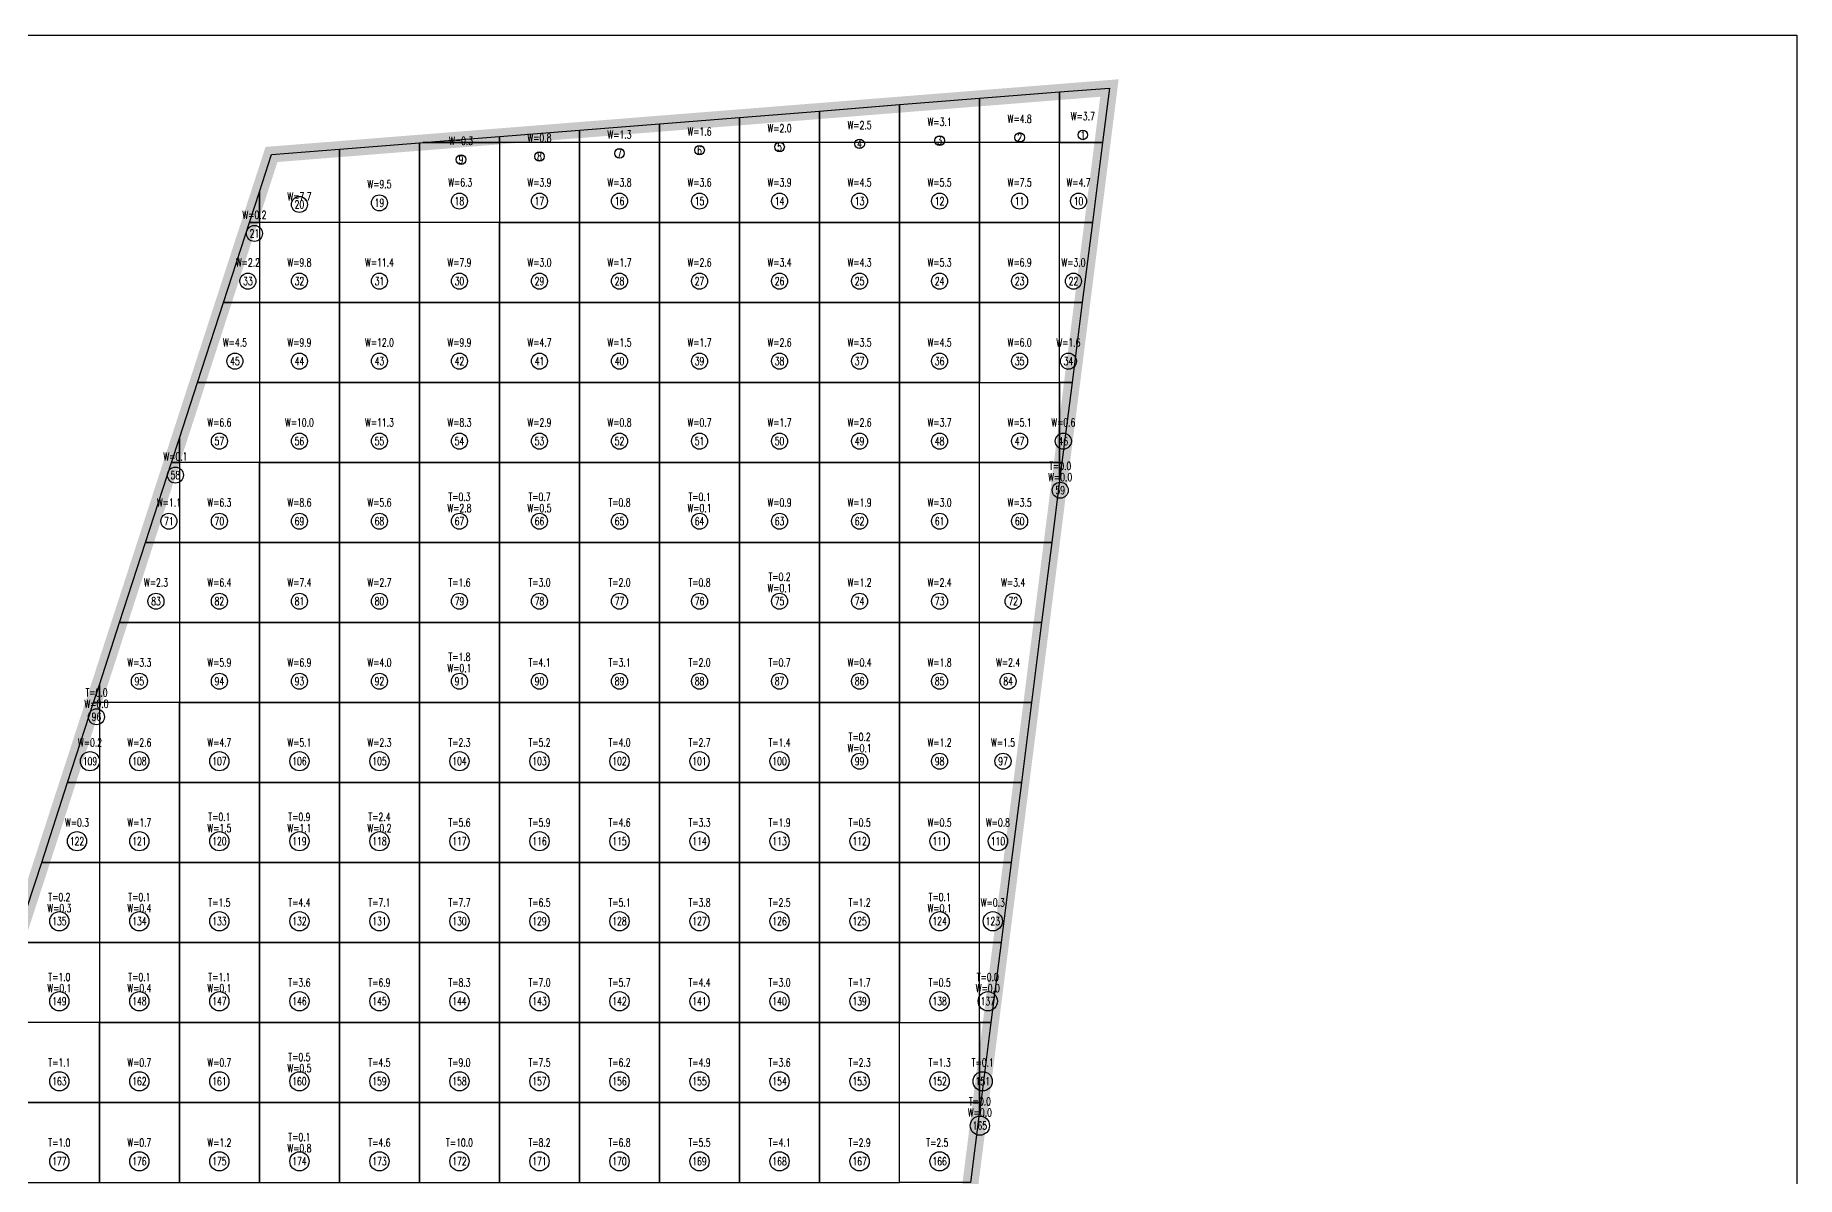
# Model space of a CAD drawing. Extents: x 4283 to 40403, y 1134 to 1764.
# Drawn here: x 17567.3 to 17652, y 1619.2 to 1674.1 of the extents above; entities that cross this region are included whole.
import ezdxf
from ezdxf.enums import TextEntityAlignment as Align

# ---------------------------------------------------------------- set-up
doc = ezdxf.new("R2010")
doc.units = 0
for name, color, linetype in [('tdz_20-2方格网', 2, 'Continuous'), ('tdz_20-2方格网计算', 7, 'Continuous'), ('tdz_土方计算图', 7, 'Continuous'), ('tdz_格田', 6, 'Continuous')]:
    doc.layers.add(name, color=color, linetype=linetype)
doc.styles.add('GLandNum', font='txt_____.ttf', dxfattribs={"width": 0.7, "height": 0.5})

msp = doc.modelspace()

# ---------------------------------------------------------------- linework, layer by layer
at = {"layer": 'tdz_20-2方格网', "linetype": 'Continuous'}
for points in [[(17616.562, 1671.365, 2609.629), (17616.562, 1668.938, 2609.637), (17612.716, 1668.938, 2609.637), (17612.716, 1671.06, 2609.632)], [(17618.625, 1668.938, 2609.608), (17616.562, 1668.938, 2609.637), (17616.562, 1671.365, 2609.629), (17618.957, 1671.555, 2609.628)], [(17605.024, 1670.45, 2609.89), (17605.024, 1668.938, 2609.824), (17601.177, 1668.938, 2609.935), (17601.177, 1670.145, 2610.018)], [(17608.87, 1670.755, 2609.762), (17608.87, 1668.938, 2609.728), (17605.024, 1668.938, 2609.824), (17605.024, 1670.45, 2609.89)], [(17612.716, 1671.06, 2609.632), (17612.716, 1668.938, 2609.637), (17608.87, 1668.938, 2609.728), (17608.87, 1670.755, 2609.762)], [(17597.331, 1669.84, 2610.147), (17597.331, 1668.938, 2610.086), (17593.485, 1668.938, 2610.237), (17593.485, 1669.535, 2610.275)], [(17601.177, 1670.145, 2610.018), (17601.177, 1668.938, 2609.935), (17597.331, 1668.938, 2610.086), (17597.331, 1669.84, 2610.147)], [(17585.793, 1668.925, 2610.532), (17585.793, 1665.091, 2610.573), (17581.947, 1665.091, 2610.769), (17581.947, 1668.62, 2610.66)], [(17585.949, 1668.938, 2610.527), (17589.639, 1668.938, 2610.388), (17589.639, 1665.091, 2610.198), (17585.793, 1665.091, 2610.573), (17585.793, 1668.925, 2610.532)], [(17589.639, 1669.23, 2610.404), (17589.639, 1668.938, 2610.388), (17585.949, 1668.938, 2610.527)], [(17593.485, 1669.535, 2610.275), (17593.485, 1668.938, 2610.237), (17589.639, 1668.938, 2610.388), (17589.639, 1669.23, 2610.404)], [(17589.639, 1668.938, 2610.388), (17589.639, 1665.091, 2610.198), (17593.485, 1665.091, 2610.106), (17593.485, 1668.938, 2610.237)], [(17593.485, 1668.938, 2610.237), (17593.485, 1665.091, 2610.106), (17597.331, 1665.091, 2610.012), (17597.331, 1668.938, 2610.086)], [(17597.331, 1668.938, 2610.086), (17597.331, 1665.091, 2610.012), (17601.177, 1665.091, 2609.918), (17601.177, 1668.938, 2609.935)], [(17601.177, 1668.938, 2609.935), (17601.177, 1665.091, 2609.918), (17605.024, 1665.091, 2609.825), (17605.024, 1668.938, 2609.824)], [(17605.024, 1668.938, 2609.824), (17605.024, 1665.091, 2609.825), (17608.87, 1665.091, 2609.731), (17608.87, 1668.938, 2609.728)], [(17608.87, 1668.938, 2609.728), (17608.87, 1665.091, 2609.731), (17612.716, 1665.091, 2609.649), (17612.716, 1668.938, 2609.637)], [(17612.716, 1668.938, 2609.637), (17612.716, 1665.091, 2609.649), (17616.562, 1665.091, 2609.601), (17616.562, 1668.938, 2609.637)], [(17616.562, 1668.938, 2609.637), (17618.625, 1668.938, 2609.608), (17618.137, 1665.091, 2609.578), (17616.562, 1665.091, 2609.601)], [(17581.947, 1668.62, 2610.66), (17581.947, 1665.091, 2610.769), (17578.1, 1665.091, 2610.769), (17578.1, 1666.569, 2610.769), (17578.682, 1668.361, 2610.769)], [(17578.1, 1666.569, 2610.769), (17578.1, 1665.091, 2610.769), (17577.621, 1665.091, 2610.769)], [(17577.621, 1665.091, 2610.769), (17578.1, 1665.091, 2610.769), (17578.1, 1661.245, 2610.769), (17576.373, 1661.245, 2610.769)], [(17578.1, 1665.091, 2610.769), (17578.1, 1661.245, 2610.769), (17581.947, 1661.245, 2610.769), (17581.947, 1665.091, 2610.769)], [(17581.947, 1665.091, 2610.769), (17581.947, 1661.245, 2610.769), (17585.793, 1661.245, 2610.689), (17585.793, 1665.091, 2610.573)], [(17585.793, 1665.091, 2610.573), (17585.793, 1661.245, 2610.689), (17589.639, 1661.245, 2610.428), (17589.639, 1665.091, 2610.198)], [(17589.639, 1665.091, 2610.198), (17589.639, 1661.245, 2610.428), (17593.485, 1661.245, 2610.075), (17593.485, 1665.091, 2610.106)], [(17593.485, 1665.091, 2610.106), (17593.485, 1661.245, 2610.075), (17597.331, 1661.245, 2609.983), (17597.331, 1665.091, 2610.012)], [(17597.331, 1665.091, 2610.012), (17597.331, 1661.245, 2609.983), (17601.177, 1661.245, 2609.89), (17601.177, 1665.091, 2609.918)], [(17601.177, 1665.091, 2609.918), (17601.177, 1661.245, 2609.89), (17605.024, 1661.245, 2609.798), (17605.024, 1665.091, 2609.825)], [(17605.024, 1665.091, 2609.825), (17605.024, 1661.245, 2609.798), (17608.87, 1661.245, 2609.708), (17608.87, 1665.091, 2609.731)], [(17608.87, 1665.091, 2609.731), (17608.87, 1661.245, 2609.708), (17612.716, 1661.245, 2609.622), (17612.716, 1665.091, 2609.649)], [(17612.716, 1665.091, 2609.649), (17612.716, 1661.245, 2609.622), (17616.562, 1661.245, 2609.563), (17616.562, 1665.091, 2609.601)], [(17616.562, 1665.091, 2609.601), (17618.137, 1665.091, 2609.578), (17617.649, 1661.245, 2609.549), (17616.562, 1661.245, 2609.563)], [(17576.373, 1661.245, 2610.769), (17578.1, 1661.245, 2610.769), (17578.1, 1657.399, 2610.769), (17575.125, 1657.399, 2610.769)], [(17578.1, 1661.245, 2610.769), (17578.1, 1657.399, 2610.769), (17581.947, 1657.399, 2610.769), (17581.947, 1661.245, 2610.769)], [(17581.947, 1661.245, 2610.769), (17581.947, 1657.399, 2610.769), (17585.793, 1657.399, 2610.626), (17585.793, 1661.245, 2610.689)], [(17585.793, 1661.245, 2610.689), (17585.793, 1657.399, 2610.626), (17589.639, 1657.399, 2610.375), (17589.639, 1661.245, 2610.428)], [(17589.639, 1661.245, 2610.428), (17589.639, 1657.399, 2610.375), (17593.485, 1657.399, 2610.123), (17593.485, 1661.245, 2610.075)], [(17593.485, 1661.245, 2610.075), (17593.485, 1657.399, 2610.123), (17597.331, 1657.399, 2609.952), (17597.331, 1661.245, 2609.983)], [(17597.331, 1661.245, 2609.983), (17597.331, 1657.399, 2609.952), (17601.177, 1657.399, 2609.859), (17601.177, 1661.245, 2609.89)], [(17601.177, 1661.245, 2609.89), (17601.177, 1657.399, 2609.859), (17605.024, 1657.399, 2609.766), (17605.024, 1661.245, 2609.798)], [(17605.024, 1661.245, 2609.798), (17605.024, 1657.399, 2609.766), (17608.87, 1657.399, 2609.672), (17608.87, 1661.245, 2609.708)], [(17608.87, 1661.245, 2609.708), (17608.87, 1657.399, 2609.672), (17612.716, 1657.399, 2609.591), (17612.716, 1661.245, 2609.622)], [(17612.716, 1661.245, 2609.622), (17612.716, 1657.399, 2609.591), (17616.562, 1657.399, 2609.525), (17616.562, 1661.245, 2609.563)], [(17616.562, 1661.245, 2609.563), (17617.649, 1661.245, 2609.549), (17617.161, 1657.399, 2609.52), (17616.562, 1657.399, 2609.525)], [(17575.125, 1657.399, 2610.769), (17578.1, 1657.399, 2610.769), (17578.1, 1653.553, 2610.769), (17574.254, 1653.553, 2610.769), (17574.254, 1654.717, 2610.769)], [(17578.1, 1657.399, 2610.769), (17578.1, 1653.553, 2610.769), (17581.947, 1653.553, 2610.765), (17581.947, 1657.399, 2610.769)], [(17581.947, 1657.399, 2610.769), (17581.947, 1653.553, 2610.765), (17585.793, 1653.553, 2610.592), (17585.793, 1657.399, 2610.626)], [(17585.793, 1657.399, 2610.626), (17585.793, 1653.553, 2610.592), (17589.639, 1653.553, 2610.311), (17589.639, 1657.399, 2610.375)], [(17589.639, 1657.399, 2610.375), (17589.639, 1653.553, 2610.311), (17593.485, 1653.553, 2610.031), (17593.485, 1657.399, 2610.123)], [(17593.485, 1657.399, 2610.123), (17593.485, 1653.553, 2610.031), (17597.331, 1653.553, 2609.917), (17597.331, 1657.399, 2609.952)], [(17597.331, 1657.399, 2609.952), (17597.331, 1653.553, 2609.917), (17601.177, 1653.553, 2609.825), (17601.177, 1657.399, 2609.859)], [(17601.177, 1657.399, 2609.859), (17601.177, 1653.553, 2609.825), (17605.024, 1653.553, 2609.737), (17605.024, 1657.399, 2609.766)], [(17605.024, 1657.399, 2609.766), (17605.024, 1653.553, 2609.737), (17608.87, 1653.553, 2609.652), (17608.87, 1657.399, 2609.672)], [(17608.87, 1657.399, 2609.672), (17608.87, 1653.553, 2609.652), (17612.716, 1653.553, 2609.566), (17612.716, 1657.399, 2609.591)], [(17612.716, 1653.553, 2609.566), (17612.716, 1657.399, 2609.591), (17616.562, 1657.399, 2609.525), (17616.562, 1653.553, 2609.49)], [(17616.562, 1657.399, 2609.525), (17617.161, 1657.399, 2609.52), (17616.673, 1653.553, 2609.49), (17616.562, 1653.553, 2609.49)], [(17574.254, 1654.717, 2610.769), (17574.254, 1653.553, 2610.769), (17573.876, 1653.553, 2610.769)], [(17573.876, 1653.553, 2610.769), (17574.254, 1653.553, 2610.769), (17574.254, 1649.707, 2610.769), (17572.628, 1649.707, 2610.769)], [(17574.254, 1653.553, 2610.769), (17574.254, 1649.707, 2610.769), (17578.1, 1649.707, 2610.769), (17578.1, 1653.553, 2610.769)], [(17578.1, 1653.553, 2610.769), (17578.1, 1649.707, 2610.769), (17581.947, 1649.707, 2610.581), (17581.947, 1653.553, 2610.765)], [(17581.947, 1653.553, 2610.765), (17581.947, 1649.707, 2610.581), (17585.793, 1649.707, 2610.227), (17585.793, 1653.553, 2610.592)], [(17585.793, 1653.553, 2610.592), (17585.793, 1649.707, 2610.227), (17589.639, 1649.707, 2610.071), (17589.639, 1653.553, 2610.311)], [(17589.639, 1653.553, 2610.311), (17589.639, 1649.707, 2610.071), (17593.485, 1649.707, 2609.975), (17593.485, 1653.553, 2610.031)], [(17593.485, 1653.553, 2610.031), (17593.485, 1649.707, 2609.975), (17597.331, 1649.707, 2609.888), (17597.331, 1653.553, 2609.917)], [(17597.331, 1653.553, 2609.917), (17597.331, 1649.707, 2609.888), (17601.177, 1649.707, 2609.799), (17601.177, 1653.553, 2609.825)], [(17601.177, 1653.553, 2609.825), (17601.177, 1649.707, 2609.799), (17605.024, 1649.707, 2609.712), (17605.024, 1653.553, 2609.737)], [(17605.024, 1653.553, 2609.737), (17605.024, 1649.707, 2609.712), (17608.87, 1649.707, 2609.624), (17608.87, 1653.553, 2609.652)], [(17608.87, 1653.553, 2609.652), (17608.87, 1649.707, 2609.624), (17612.716, 1649.707, 2609.541), (17612.716, 1653.553, 2609.566)], [(17616.185, 1649.707, 2609.473), (17612.716, 1649.707, 2609.541), (17612.716, 1653.553, 2609.566), (17616.562, 1653.553, 2609.49), (17616.562, 1652.682, 2609.484)], [(17616.562, 1653.553, 2609.49), (17616.673, 1653.553, 2609.49), (17616.562, 1652.682, 2609.484)], [(17572.628, 1649.707, 2610.769), (17574.254, 1649.707, 2610.769), (17574.254, 1645.861, 2610.769), (17571.38, 1645.861, 2610.769)], [(17574.254, 1649.707, 2610.769), (17574.254, 1645.861, 2610.769), (17578.1, 1645.861, 2610.76), (17578.1, 1649.707, 2610.769)], [(17578.1, 1649.707, 2610.769), (17578.1, 1645.861, 2610.76), (17581.947, 1645.861, 2610.612), (17581.947, 1649.707, 2610.581)], [(17581.947, 1649.707, 2610.581), (17581.947, 1645.861, 2610.612), (17585.793, 1645.861, 2610.301), (17585.793, 1649.707, 2610.227)], [(17585.793, 1649.707, 2610.227), (17585.793, 1645.861, 2610.301), (17589.639, 1645.861, 2610.028), (17589.639, 1649.707, 2610.071)], [(17589.639, 1649.707, 2610.071), (17589.639, 1645.861, 2610.028), (17593.485, 1645.861, 2609.938), (17593.485, 1649.707, 2609.975)], [(17593.485, 1649.707, 2609.975), (17593.485, 1645.861, 2609.938), (17597.331, 1645.861, 2609.85), (17597.331, 1649.707, 2609.888)], [(17597.331, 1649.707, 2609.888), (17597.331, 1645.861, 2609.85), (17601.177, 1645.861, 2609.762), (17601.177, 1649.707, 2609.799)], [(17601.177, 1649.707, 2609.799), (17601.177, 1645.861, 2609.762), (17605.024, 1645.861, 2609.677), (17605.024, 1649.707, 2609.712)], [(17605.024, 1649.707, 2609.712), (17605.024, 1645.861, 2609.677), (17608.87, 1645.861, 2609.598), (17608.87, 1649.707, 2609.624)], [(17608.87, 1649.707, 2609.624), (17608.87, 1645.861, 2609.598), (17612.716, 1645.861, 2609.52), (17612.716, 1649.707, 2609.541)], [(17612.716, 1649.707, 2609.541), (17616.185, 1649.707, 2609.473), (17615.697, 1645.861, 2609.459), (17612.716, 1645.861, 2609.52)], [(17571.38, 1645.861, 2610.769), (17574.254, 1645.861, 2610.769), (17574.254, 1642.015, 2610.769), (17570.408, 1642.015, 2610.769), (17570.408, 1642.866, 2610.769)], [(17574.254, 1645.861, 2610.769), (17574.254, 1642.015, 2610.769), (17578.1, 1642.015, 2610.695), (17578.1, 1645.861, 2610.76)], [(17578.1, 1645.861, 2610.76), (17578.1, 1642.015, 2610.695), (17581.947, 1642.015, 2610.575), (17581.947, 1645.861, 2610.612)], [(17581.947, 1645.861, 2610.612), (17581.947, 1642.015, 2610.575), (17585.793, 1642.015, 2610.312), (17585.793, 1645.861, 2610.301)], [(17585.793, 1645.861, 2610.301), (17585.793, 1642.015, 2610.312), (17589.639, 1642.015, 2609.988), (17589.639, 1645.861, 2610.028)], [(17589.639, 1645.861, 2610.028), (17589.639, 1642.015, 2609.988), (17593.485, 1642.015, 2609.9), (17593.485, 1645.861, 2609.938)], [(17593.485, 1645.861, 2609.938), (17593.485, 1642.015, 2609.9), (17597.331, 1642.015, 2609.813), (17597.331, 1645.861, 2609.85)], [(17597.331, 1645.861, 2609.85), (17597.331, 1642.015, 2609.813), (17601.177, 1642.015, 2609.735), (17601.177, 1645.861, 2609.762)], [(17601.177, 1645.861, 2609.762), (17601.177, 1642.015, 2609.735), (17605.024, 1642.015, 2609.656), (17605.024, 1645.861, 2609.677)], [(17605.024, 1645.861, 2609.677), (17605.024, 1642.015, 2609.656), (17608.87, 1642.015, 2609.578), (17608.87, 1645.861, 2609.598)], [(17608.87, 1645.861, 2609.598), (17608.87, 1642.015, 2609.578), (17612.716, 1642.015, 2609.499), (17612.716, 1645.861, 2609.52)], [(17612.716, 1645.861, 2609.52), (17615.697, 1645.861, 2609.459), (17615.209, 1642.015, 2609.445), (17612.716, 1642.015, 2609.499)], [(17570.408, 1642.866, 2610.769), (17570.408, 1642.015, 2610.769), (17570.132, 1642.015, 2610.769)], [(17570.132, 1642.015, 2610.769), (17570.408, 1642.015, 2610.769), (17570.408, 1638.168, 2610.769), (17568.884, 1638.168, 2610.769)], [(17570.408, 1642.015, 2610.769), (17570.408, 1638.168, 2610.769), (17574.254, 1638.168, 2610.742), (17574.254, 1642.015, 2610.769)], [(17574.254, 1642.015, 2610.769), (17574.254, 1638.168, 2610.742), (17578.1, 1638.168, 2610.625), (17578.1, 1642.015, 2610.695)], [(17578.1, 1642.015, 2610.695), (17578.1, 1638.168, 2610.625), (17581.947, 1638.168, 2610.509), (17581.947, 1642.015, 2610.575)], [(17581.947, 1642.015, 2610.575), (17581.947, 1638.168, 2610.509), (17585.793, 1638.168, 2610.232), (17585.793, 1642.015, 2610.312)], [(17585.793, 1642.015, 2610.312), (17585.793, 1638.168, 2610.232), (17589.639, 1638.168, 2609.95), (17589.639, 1642.015, 2609.988)], [(17589.639, 1642.015, 2609.988), (17589.639, 1638.168, 2609.95), (17593.485, 1638.168, 2609.871), (17593.485, 1642.015, 2609.9)], [(17593.485, 1642.015, 2609.9), (17593.485, 1638.168, 2609.871), (17597.331, 1638.168, 2609.792), (17597.331, 1642.015, 2609.813)], [(17597.331, 1642.015, 2609.813), (17597.331, 1638.168, 2609.792), (17601.177, 1638.168, 2609.714), (17601.177, 1642.015, 2609.735)], [(17601.177, 1642.015, 2609.735), (17601.177, 1638.168, 2609.714), (17605.024, 1638.168, 2609.635), (17605.024, 1642.015, 2609.656)], [(17605.024, 1642.015, 2609.656), (17605.024, 1638.168, 2609.635), (17608.87, 1638.168, 2609.557), (17608.87, 1642.015, 2609.578)], [(17608.87, 1642.015, 2609.578), (17608.87, 1638.168, 2609.557), (17612.716, 1638.168, 2609.476), (17612.716, 1642.015, 2609.499)], [(17612.716, 1642.015, 2609.499), (17615.209, 1642.015, 2609.445), (17614.721, 1638.168, 2609.432), (17612.716, 1638.168, 2609.476)], [(17568.884, 1638.168, 2610.769), (17570.408, 1638.168, 2610.769), (17570.408, 1634.322, 2610.769), (17567.636, 1634.322, 2610.769)], [(17570.408, 1638.168, 2610.769), (17570.408, 1634.322, 2610.769), (17574.254, 1634.322, 2610.634), (17574.254, 1638.168, 2610.742)], [(17574.254, 1638.168, 2610.742), (17574.254, 1634.322, 2610.634), (17578.1, 1634.322, 2610.428), (17578.1, 1638.168, 2610.625)], [(17578.1, 1638.168, 2610.625), (17578.1, 1634.322, 2610.428), (17581.947, 1634.322, 2610.215), (17581.947, 1638.168, 2610.509)], [(17581.947, 1638.168, 2610.509), (17581.947, 1634.322, 2610.215), (17585.793, 1634.322, 2610.008), (17585.793, 1638.168, 2610.232)], [(17585.793, 1638.168, 2610.232), (17585.793, 1634.322, 2610.008), (17589.639, 1634.322, 2609.928), (17589.639, 1638.168, 2609.95)], [(17589.639, 1638.168, 2609.95), (17589.639, 1634.322, 2609.928), (17593.485, 1634.322, 2609.85), (17593.485, 1638.168, 2609.871)], [(17593.485, 1638.168, 2609.871), (17593.485, 1634.322, 2609.85), (17597.331, 1634.322, 2609.772), (17597.331, 1638.168, 2609.792)], [(17597.331, 1638.168, 2609.792), (17597.331, 1634.322, 2609.772), (17601.177, 1634.322, 2609.693), (17601.177, 1638.168, 2609.714)], [(17601.177, 1638.168, 2609.714), (17601.177, 1634.322, 2609.693), (17605.024, 1634.322, 2609.615), (17605.024, 1638.168, 2609.635)], [(17605.024, 1638.168, 2609.635), (17605.024, 1634.322, 2609.615), (17608.87, 1634.322, 2609.536), (17608.87, 1638.168, 2609.557)], [(17608.87, 1638.168, 2609.557), (17608.87, 1634.322, 2609.536), (17612.716, 1634.322, 2609.45), (17612.716, 1638.168, 2609.476)], [(17612.716, 1638.168, 2609.476), (17614.721, 1638.168, 2609.432), (17614.233, 1634.322, 2609.418), (17612.716, 1634.322, 2609.45)], [(17567.636, 1634.322, 2610.769), (17570.408, 1634.322, 2610.769), (17570.408, 1630.476, 2610.759), (17566.562, 1630.476, 2610.769), (17566.562, 1631.014, 2610.769)], [(17570.408, 1634.322, 2610.769), (17570.408, 1630.476, 2610.759), (17574.254, 1630.476, 2610.566), (17574.254, 1634.322, 2610.634)], [(17574.254, 1634.322, 2610.634), (17574.254, 1630.476, 2610.566), (17578.1, 1630.476, 2610.373), (17578.1, 1634.322, 2610.428)], [(17578.1, 1634.322, 2610.428), (17578.1, 1630.476, 2610.373), (17581.947, 1630.476, 2610.18), (17581.947, 1634.322, 2610.215)], [(17581.947, 1634.322, 2610.215), (17581.947, 1630.476, 2610.18), (17585.793, 1630.476, 2609.99), (17585.793, 1634.322, 2610.008)], [(17585.793, 1634.322, 2610.008), (17585.793, 1630.476, 2609.99), (17589.639, 1630.476, 2609.908), (17589.639, 1634.322, 2609.928)], [(17589.639, 1634.322, 2609.928), (17589.639, 1630.476, 2609.908), (17593.485, 1630.476, 2609.829), (17593.485, 1634.322, 2609.85)], [(17593.485, 1634.322, 2609.85), (17593.485, 1630.476, 2609.829), (17597.331, 1630.476, 2609.751), (17597.331, 1634.322, 2609.772)], [(17597.331, 1634.322, 2609.772), (17597.331, 1630.476, 2609.751), (17601.177, 1630.476, 2609.672), (17601.177, 1634.322, 2609.693)], [(17601.177, 1634.322, 2609.693), (17601.177, 1630.476, 2609.672), (17605.024, 1630.476, 2609.594), (17605.024, 1634.322, 2609.615)], [(17605.024, 1634.322, 2609.615), (17605.024, 1630.476, 2609.594), (17608.87, 1630.476, 2609.515), (17608.87, 1634.322, 2609.536)], [(17608.87, 1634.322, 2609.536), (17608.87, 1630.476, 2609.515), (17612.716, 1630.476, 2609.424), (17612.716, 1634.322, 2609.45)], [(17612.716, 1634.322, 2609.45), (17614.233, 1634.322, 2609.418), (17613.745, 1630.476, 2609.404), (17612.716, 1630.476, 2609.424)], [(17566.562, 1626.63, 2610.769), (17566.562, 1630.476, 2610.769), (17570.408, 1630.476, 2610.759), (17570.408, 1626.63, 2610.742)], [(17570.408, 1630.476, 2610.759), (17570.408, 1626.63, 2610.742), (17574.254, 1626.63, 2610.646), (17574.254, 1630.476, 2610.566)], [(17574.254, 1630.476, 2610.566), (17574.254, 1626.63, 2610.646), (17578.1, 1626.63, 2610.462), (17578.1, 1630.476, 2610.373)], [(17578.1, 1630.476, 2610.373), (17578.1, 1626.63, 2610.462), (17581.947, 1626.63, 2610.262), (17581.947, 1630.476, 2610.18)], [(17581.947, 1630.476, 2610.18), (17581.947, 1626.63, 2610.262), (17585.793, 1626.63, 2609.965), (17585.793, 1630.476, 2609.99)], [(17585.793, 1630.476, 2609.99), (17585.793, 1626.63, 2609.965), (17589.639, 1626.63, 2609.888), (17589.639, 1630.476, 2609.908)], [(17589.639, 1630.476, 2609.908), (17589.639, 1626.63, 2609.888), (17593.485, 1626.63, 2609.808), (17593.485, 1630.476, 2609.829)], [(17593.485, 1630.476, 2609.829), (17593.485, 1626.63, 2609.808), (17597.331, 1626.63, 2609.73), (17597.331, 1630.476, 2609.751)], [(17597.331, 1630.476, 2609.751), (17597.331, 1626.63, 2609.73), (17601.177, 1626.63, 2609.652), (17601.177, 1630.476, 2609.672)], [(17601.177, 1630.476, 2609.672), (17601.177, 1626.63, 2609.652), (17605.024, 1626.63, 2609.573), (17605.024, 1630.476, 2609.594)], [(17605.024, 1630.476, 2609.594), (17605.024, 1626.63, 2609.573), (17608.87, 1626.63, 2609.495), (17608.87, 1630.476, 2609.515)], [(17608.87, 1630.476, 2609.515), (17608.87, 1626.63, 2609.495), (17612.716, 1626.63, 2609.398), (17612.716, 1630.476, 2609.424)], [(17612.716, 1630.476, 2609.424), (17613.745, 1630.476, 2609.404), (17613.257, 1626.63, 2609.39), (17612.716, 1626.63, 2609.398)], [(17566.562, 1626.63, 2610.769), (17566.562, 1622.784, 2610.769), (17570.408, 1622.784, 2610.727), (17570.408, 1626.63, 2610.742)], [(17570.408, 1626.63, 2610.742), (17570.408, 1622.784, 2610.727), (17574.254, 1622.784, 2610.631), (17574.254, 1626.63, 2610.646)], [(17574.254, 1626.63, 2610.646), (17574.254, 1622.784, 2610.631), (17578.1, 1622.784, 2610.534), (17578.1, 1626.63, 2610.462)], [(17578.1, 1626.63, 2610.462), (17578.1, 1622.784, 2610.534), (17581.947, 1622.784, 2610.438), (17581.947, 1626.63, 2610.262)], [(17581.947, 1626.63, 2610.262), (17581.947, 1622.784, 2610.438), (17585.793, 1622.784, 2609.922), (17585.793, 1626.63, 2609.965)], [(17585.793, 1626.63, 2609.965), (17585.793, 1622.784, 2609.922), (17589.639, 1622.784, 2609.869), (17589.639, 1626.63, 2609.888)], [(17589.639, 1626.63, 2609.888), (17589.639, 1622.784, 2609.869), (17593.485, 1622.784, 2609.787), (17593.485, 1626.63, 2609.808)], [(17593.485, 1626.63, 2609.808), (17593.485, 1622.784, 2609.787), (17597.331, 1622.784, 2609.708), (17597.331, 1626.63, 2609.73)], [(17597.331, 1626.63, 2609.73), (17597.331, 1622.784, 2609.708), (17601.177, 1622.784, 2609.631), (17601.177, 1626.63, 2609.652)], [(17601.177, 1626.63, 2609.652), (17601.177, 1622.784, 2609.631), (17605.024, 1622.784, 2609.552), (17605.024, 1626.63, 2609.573)], [(17605.024, 1626.63, 2609.573), (17605.024, 1622.784, 2609.552), (17608.87, 1622.784, 2609.47), (17608.87, 1626.63, 2609.495)], [(17608.87, 1622.784, 2609.47), (17608.87, 1626.63, 2609.495), (17612.716, 1626.63, 2609.398), (17612.716, 1622.784, 2609.376)], [(17612.716, 1626.63, 2609.398), (17613.257, 1626.63, 2609.39), (17612.769, 1622.784, 2609.376), (17612.716, 1622.784, 2609.376)], [(17566.562, 1622.784, 2610.769), (17566.562, 1618.938, 2610.769), (17570.408, 1618.938, 2610.736), (17570.408, 1622.784, 2610.727)], [(17570.408, 1622.784, 2610.727), (17570.408, 1618.938, 2610.736), (17574.254, 1618.938, 2610.643), (17574.254, 1622.784, 2610.631)], [(17574.254, 1622.784, 2610.631), (17574.254, 1618.938, 2610.643), (17578.1, 1618.938, 2610.508), (17578.1, 1622.784, 2610.534)], [(17578.1, 1622.784, 2610.534), (17578.1, 1618.938, 2610.508), (17581.947, 1618.938, 2610.304), (17581.947, 1622.784, 2610.438)], [(17581.947, 1622.784, 2610.438), (17581.947, 1618.938, 2610.304), (17585.793, 1618.938, 2609.879), (17585.793, 1622.784, 2609.922)], [(17585.793, 1622.784, 2609.922), (17585.793, 1618.938, 2609.879), (17589.639, 1618.938, 2609.832), (17589.639, 1622.784, 2609.869)], [(17589.639, 1622.784, 2609.869), (17589.639, 1618.938, 2609.832), (17593.485, 1618.938, 2609.768), (17593.485, 1622.784, 2609.787)], [(17593.485, 1622.784, 2609.787), (17593.485, 1618.938, 2609.768), (17597.331, 1618.938, 2609.688), (17597.331, 1622.784, 2609.708)], [(17597.331, 1622.784, 2609.708), (17597.331, 1618.938, 2609.688), (17601.177, 1618.938, 2609.609), (17601.177, 1622.784, 2609.631)], [(17601.177, 1622.784, 2609.631), (17601.177, 1618.938, 2609.609), (17605.024, 1618.938, 2609.531), (17605.024, 1622.784, 2609.552)], [(17605.024, 1622.784, 2609.552), (17605.024, 1618.938, 2609.531), (17608.87, 1618.938, 2609.444), (17608.87, 1622.784, 2609.47)], [(17612.281, 1618.938, 2609.362), (17608.87, 1618.938, 2609.444), (17608.87, 1622.784, 2609.47), (17612.716, 1622.784, 2609.376), (17612.716, 1622.368, 2609.375)], [(17612.716, 1622.784, 2609.376), (17612.769, 1622.784, 2609.376), (17612.716, 1622.368, 2609.375)]]:
    msp.add_polyline3d(points, close=True, dxfattribs=at)
at = {"layer": 'tdz_20-2方格网计算', "color": 7, "linetype": 'Continuous'}
for centre, radius in [((17599.254, 1668.568), 0.231), ((17603.1, 1668.72), 0.231), ((17606.947, 1668.873), 0.231), ((17610.793, 1669.025), 0.231), ((17614.639, 1669.178), 0.231), ((17617.676, 1669.301), 0.231), ((17587.794, 1668.113), 0.231), ((17591.562, 1668.263), 0.231), ((17595.408, 1668.415), 0.231), ((17580.024, 1665.958), 0.385), ((17583.87, 1666.035), 0.385), ((17587.716, 1666.117), 0.385), ((17591.562, 1666.117), 0.385), ((17595.408, 1666.117), 0.385), ((17599.254, 1666.117), 0.385), ((17603.1, 1666.117), 0.385), ((17606.947, 1666.117), 0.385), ((17610.793, 1666.117), 0.385), ((17614.639, 1666.117), 0.385), ((17617.471, 1666.117), 0.385), ((17577.861, 1664.563), 0.385), ((17577.549, 1662.271), 0.385), ((17580.024, 1662.271), 0.385), ((17583.87, 1662.271), 0.385), ((17587.716, 1662.271), 0.385), ((17591.562, 1662.271), 0.385), ((17595.408, 1662.271), 0.385), ((17599.254, 1662.271), 0.385), ((17603.1, 1662.271), 0.385), ((17606.947, 1662.271), 0.385), ((17610.793, 1662.271), 0.385), ((17614.639, 1662.271), 0.385), ((17617.227, 1662.271), 0.385), ((17576.925, 1658.425), 0.385), ((17580.024, 1658.425), 0.385), ((17583.87, 1658.425), 0.385), ((17587.716, 1658.425), 0.385), ((17591.562, 1658.425), 0.385), ((17595.408, 1658.425), 0.385), ((17599.254, 1658.425), 0.385), ((17603.1, 1658.425), 0.385), ((17606.947, 1658.425), 0.385), ((17610.793, 1658.425), 0.385), ((17614.639, 1658.425), 0.385), ((17616.983, 1658.425), 0.385), ((17576.177, 1654.579), 0.385), ((17580.024, 1654.579), 0.385), ((17583.87, 1654.579), 0.385), ((17587.716, 1654.579), 0.385), ((17591.562, 1654.579), 0.385), ((17595.408, 1654.579), 0.385), ((17599.254, 1654.579), 0.385), ((17603.1, 1654.579), 0.385), ((17606.947, 1654.579), 0.385), ((17610.793, 1654.579), 0.385), ((17614.639, 1654.579), 0.385), ((17616.739, 1654.579), 0.385), ((17574.065, 1652.947), 0.385), ((17616.59, 1652.22), 0.385), ((17573.753, 1650.732), 0.385), ((17576.177, 1650.732), 0.385), ((17580.024, 1650.732), 0.385), ((17583.87, 1650.732), 0.385), ((17587.716, 1650.732), 0.385), ((17591.562, 1650.732), 0.385), ((17595.408, 1650.732), 0.385), ((17599.254, 1650.732), 0.385), ((17603.1, 1650.732), 0.385), ((17606.947, 1650.732), 0.385), ((17610.793, 1650.732), 0.385), ((17614.639, 1650.732), 0.385), ((17573.129, 1646.886), 0.385), ((17576.177, 1646.886), 0.385), ((17580.024, 1646.886), 0.385), ((17583.87, 1646.886), 0.385), ((17587.716, 1646.886), 0.385), ((17591.562, 1646.886), 0.385), ((17595.408, 1646.886), 0.385), ((17599.254, 1646.886), 0.385), ((17603.1, 1646.886), 0.385), ((17606.947, 1646.886), 0.385), ((17610.793, 1646.886), 0.385), ((17614.328, 1646.886), 0.385), ((17572.331, 1643.04), 0.385), ((17576.177, 1643.04), 0.385), ((17580.024, 1643.04), 0.385), ((17583.87, 1643.04), 0.385), ((17587.716, 1643.04), 0.385), ((17591.562, 1643.04), 0.385), ((17595.408, 1643.04), 0.385), ((17599.254, 1643.04), 0.385), ((17603.1, 1643.04), 0.385), ((17606.947, 1643.04), 0.385), ((17610.793, 1643.04), 0.385), ((17614.084, 1643.04), 0.385), ((17570.27, 1641.33), 0.385), ((17569.958, 1639.194), 0.462), ((17572.331, 1639.194), 0.462), ((17576.177, 1639.194), 0.462), ((17580.024, 1639.194), 0.462), ((17583.87, 1639.194), 0.462), ((17587.716, 1639.194), 0.462), ((17591.562, 1639.194), 0.462), ((17595.408, 1639.194), 0.462), ((17599.254, 1639.194), 0.462), ((17603.1, 1639.194), 0.462), ((17606.947, 1639.194), 0.385), ((17610.793, 1639.194), 0.385), ((17613.84, 1639.194), 0.385), ((17569.334, 1635.348), 0.462), ((17572.331, 1635.348), 0.462), ((17576.177, 1635.348), 0.462), ((17580.024, 1635.348), 0.462), ((17583.87, 1635.348), 0.462), ((17587.716, 1635.348), 0.462), ((17591.562, 1635.348), 0.462), ((17595.408, 1635.348), 0.462), ((17599.254, 1635.348), 0.462), ((17603.1, 1635.348), 0.462), ((17606.947, 1635.348), 0.462), ((17610.793, 1635.348), 0.462), ((17613.596, 1635.348), 0.462), ((17568.485, 1631.502), 0.462), ((17572.331, 1631.502), 0.462), ((17576.177, 1631.502), 0.462), ((17580.024, 1631.502), 0.462), ((17583.87, 1631.502), 0.462), ((17587.716, 1631.502), 0.462), ((17591.562, 1631.502), 0.462), ((17595.408, 1631.502), 0.462), ((17599.254, 1631.502), 0.462), ((17603.1, 1631.502), 0.462), ((17606.947, 1631.502), 0.462), ((17610.793, 1631.502), 0.462), ((17613.352, 1631.502), 0.462), ((17568.485, 1627.656), 0.462), ((17572.331, 1627.656), 0.462), ((17576.177, 1627.656), 0.462), ((17580.024, 1627.656), 0.462), ((17583.87, 1627.656), 0.462), ((17587.716, 1627.656), 0.462), ((17591.562, 1627.656), 0.462), ((17595.408, 1627.656), 0.462), ((17599.254, 1627.656), 0.462), ((17603.1, 1627.656), 0.462), ((17606.947, 1627.656), 0.462), ((17610.793, 1627.656), 0.462), ((17613.108, 1627.656), 0.462), ((17568.485, 1623.809), 0.462), ((17572.331, 1623.809), 0.462), ((17576.177, 1623.809), 0.462), ((17580.024, 1623.809), 0.462), ((17583.87, 1623.809), 0.462), ((17587.716, 1623.809), 0.462), ((17591.562, 1623.809), 0.462), ((17595.408, 1623.809), 0.462), ((17599.254, 1623.809), 0.462), ((17603.1, 1623.809), 0.462), ((17606.947, 1623.809), 0.462), ((17610.793, 1623.809), 0.462), ((17612.864, 1623.809), 0.462), ((17612.729, 1621.678), 0.462), ((17568.485, 1619.963), 0.462), ((17572.331, 1619.963), 0.462), ((17576.177, 1619.963), 0.462), ((17580.024, 1619.963), 0.462), ((17583.87, 1619.963), 0.462), ((17587.716, 1619.963), 0.462), ((17591.562, 1619.963), 0.462), ((17595.408, 1619.963), 0.462), ((17599.254, 1619.963), 0.462), ((17603.1, 1619.963), 0.462), ((17606.947, 1619.963), 0.462), ((17610.793, 1619.963), 0.462)]:
    msp.add_circle(centre, radius, dxfattribs=at)
at = {"layer": 'tdz_土方计算图', "linetype": 'Continuous'}
for points in [[(17521.99, 1674.092), (17651.99, 1674.092)], [(17651.99, 1674.092), (17651.99, 1514.092)]]:
    msp.add_lwpolyline(points, dxfattribs=at)
at = {"layer": 'tdz_格田', "linetype": 'Continuous', "lineweight": 60, "const_width": 0.769}
msp.add_lwpolyline([(17606.913, 1576.63), (17618.957, 1671.555), (17578.682, 1668.361), (17562.101, 1617.267), (17555.024, 1590.956)], close=True, dxfattribs=at)

# ---------------------------------------------------------------- texts
at = {"layer": 'tdz_20-2方格网计算', "color": 173, "linetype": 'Continuous', "style": 'GLandNum', "width": 0.7}
for s, p in [('W=1.6', (17599.254, 1669.465)), ('W=2.0', (17603.1, 1669.618)), ('W=2.5', (17606.947, 1669.77)), ('W=3.1', (17610.793, 1669.923)), ('W=4.8', (17614.639, 1670.075)), ('W=3.7', (17617.676, 1670.199)), ('W=0.3', (17587.794, 1669.011)), ('W=0.8', (17591.562, 1669.16)), ('W=1.3', (17595.408, 1669.313)), ('W=9.5', (17583.87, 1666.932)), ('W=6.3', (17587.755, 1667.015)), ('W=3.9', (17591.562, 1667.015)), ('W=3.8', (17595.408, 1667.015)), ('W=3.6', (17599.254, 1667.015)), ('W=3.9', (17603.1, 1667.015)), ('W=4.5', (17606.947, 1667.015)), ('W=5.5', (17610.793, 1667.015)), ('W=7.5', (17614.639, 1667.015)), ('W=4.7', (17617.471, 1667.015)), ('W=7.7', (17580.024, 1666.343)), ('W=0.2', (17577.861, 1665.461)), ('W=2.2', (17577.549, 1663.168)), ('W=9.8', (17580.024, 1663.168)), ('W=11.4', (17583.87, 1663.168)), ('W=7.9', (17587.716, 1663.168)), ('W=3.0', (17591.562, 1663.168)), ('W=1.7', (17595.408, 1663.168)), ('W=2.6', (17599.254, 1663.168)), ('W=3.4', (17603.1, 1663.168)), ('W=4.3', (17606.947, 1663.168)), ('W=5.3', (17610.793, 1663.168)), ('W=6.9', (17614.639, 1663.168)), ('W=3.0', (17617.227, 1663.168)), ('W=4.5', (17576.925, 1659.322)), ('W=9.9', (17580.024, 1659.322)), ('W=12.0', (17583.87, 1659.322)), ('W=9.9', (17587.716, 1659.322)), ('W=4.7', (17591.562, 1659.322)), ('W=1.5', (17595.408, 1659.322)), ('W=1.7', (17599.254, 1659.322)), ('W=2.6', (17603.1, 1659.322)), ('W=3.5', (17606.947, 1659.322)), ('W=4.5', (17610.793, 1659.322)), ('W=6.0', (17614.639, 1659.322)), ('W=1.6', (17616.983, 1659.322)), ('W=6.6', (17576.177, 1655.476)), ('W=10.0', (17580.024, 1655.476)), ('W=11.3', (17583.87, 1655.476)), ('W=8.3', (17587.716, 1655.476)), ('W=2.9', (17591.562, 1655.476)), ('W=0.8', (17595.408, 1655.476)), ('W=0.7', (17599.254, 1655.476)), ('W=1.7', (17603.1, 1655.476)), ('W=2.6', (17606.947, 1655.476)), ('W=3.7', (17610.793, 1655.476)), ('W=5.1', (17614.639, 1655.476)), ('W=0.6', (17616.739, 1655.476)), ('W=0.1', (17574.065, 1653.844)), ('W=0.0', (17616.59, 1652.848)), ('W=1.1', (17573.753, 1651.63)), ('W=6.3', (17576.177, 1651.63)), ('W=8.6', (17580.024, 1651.63)), ('W=5.6', (17583.87, 1651.63)), ('W=0.9', (17603.1, 1651.63)), ('W=1.9', (17606.947, 1651.63)), ('W=3.0', (17610.793, 1651.63)), ('W=3.5', (17614.639, 1651.63)), ('W=2.8', (17587.716, 1651.361)), ('W=0.5', (17591.562, 1651.361)), ('W=0.1', (17599.254, 1651.361)), ('W=2.3', (17573.129, 1647.784)), ('W=6.4', (17576.177, 1647.784)), ('W=7.4', (17580.024, 1647.784)), ('W=2.7', (17583.87, 1647.784)), ('W=0.1', (17603.1, 1647.515)), ('W=1.2', (17606.947, 1647.784)), ('W=2.4', (17610.793, 1647.784)), ('W=3.4', (17614.328, 1647.784)), ('W=3.3', (17572.331, 1643.938)), ('W=5.9', (17576.177, 1643.938)), ('W=6.9', (17580.024, 1643.938)), ('W=4.0', (17583.87, 1643.938)), ('W=0.1', (17587.716, 1643.668)), ('W=0.4', (17606.947, 1643.938)), ('W=1.8', (17610.793, 1643.938)), ('W=2.4', (17614.084, 1643.938)), ('W=0.0', (17570.27, 1641.958)), ('W=0.2', (17569.958, 1640.091)), ('W=2.6', (17572.331, 1640.091)), ('W=4.7', (17576.177, 1640.091)), ('W=5.1', (17580.024, 1640.091)), ('W=2.3', (17583.87, 1640.091)), ('W=0.1', (17606.947, 1639.822)), ('W=1.2', (17610.793, 1640.091)), ('W=1.5', (17613.84, 1640.091)), ('W=0.3', (17569.334, 1636.245)), ('W=1.7', (17572.331, 1636.245)), ('W=1.5', (17576.177, 1635.976)), ('W=1.1', (17580.024, 1635.976)), ('W=0.2', (17583.87, 1635.976)), ('W=0.5', (17610.793, 1636.245)), ('W=0.8', (17613.596, 1636.245)), ('W=0.3', (17568.485, 1632.13)), ('W=0.4', (17572.331, 1632.13)), ('W=0.1', (17610.793, 1632.13)), ('W=0.3', (17613.352, 1632.399)), ('W=0.1', (17568.485, 1628.284)), ('W=0.4', (17572.331, 1628.284)), ('W=0.1', (17576.177, 1628.284)), ('W=0.0', (17613.108, 1628.284)), ('W=0.7', (17572.331, 1624.707)), ('W=0.7', (17576.177, 1624.707)), ('W=0.5', (17580.024, 1624.438)), ('W=0.0', (17612.729, 1622.307)), ('W=0.7', (17572.331, 1620.861)), ('W=1.2', (17576.177, 1620.861)), ('W=0.8', (17580.024, 1620.591))]:
    msp.add_text(s, height=0.3846, dxfattribs=at).set_placement(p, align=Align.MIDDLE_CENTER)
at = {"layer": 'tdz_20-2方格网计算', "color": 7, "linetype": 'Continuous', "style": 'GLandNum', "width": 0.7}
for s, height, p in [('6', 0.385, (17599.254, 1668.568)), ('5', 0.385, (17603.1, 1668.72)), ('4', 0.385, (17606.947, 1668.873)), ('3', 0.385, (17610.793, 1669.025)), ('2', 0.385, (17614.639, 1669.178)), ('1', 0.385, (17617.676, 1669.301)), ('9', 0.385, (17587.794, 1668.113)), ('8', 0.385, (17591.562, 1668.263)), ('7', 0.385, (17595.408, 1668.415)), ('19', 0.3846, (17583.87, 1666.035)), ('18', 0.3846, (17587.716, 1666.117)), ('17', 0.3846, (17591.562, 1666.117)), ('16', 0.3846, (17595.408, 1666.117)), ('15', 0.3846, (17599.254, 1666.117)), ('14', 0.3846, (17603.1, 1666.117)), ('13', 0.3846, (17606.947, 1666.117)), ('12', 0.3846, (17610.793, 1666.117)), ('11', 0.3846, (17614.639, 1666.117)), ('10', 0.3846, (17617.471, 1666.117)), ('20', 0.3846, (17580.024, 1665.958)), ('21', 0.3846, (17577.861, 1664.563)), ('33', 0.3846, (17577.549, 1662.271)), ('32', 0.3846, (17580.024, 1662.271)), ('31', 0.3846, (17583.87, 1662.271)), ('30', 0.3846, (17587.716, 1662.271)), ('29', 0.3846, (17591.562, 1662.271)), ('28', 0.3846, (17595.408, 1662.271)), ('27', 0.3846, (17599.254, 1662.271)), ('26', 0.3846, (17603.1, 1662.271)), ('25', 0.3846, (17606.947, 1662.271)), ('24', 0.3846, (17610.793, 1662.271)), ('23', 0.3846, (17614.639, 1662.271)), ('22', 0.3846, (17617.227, 1662.271)), ('45', 0.3846, (17576.925, 1658.425)), ('44', 0.3846, (17580.024, 1658.425)), ('43', 0.3846, (17583.87, 1658.425)), ('42', 0.3846, (17587.716, 1658.425)), ('41', 0.3846, (17591.562, 1658.425)), ('40', 0.3846, (17595.408, 1658.425)), ('39', 0.3846, (17599.254, 1658.425)), ('38', 0.3846, (17603.1, 1658.425)), ('37', 0.3846, (17606.947, 1658.425)), ('36', 0.3846, (17610.793, 1658.425)), ('35', 0.3846, (17614.639, 1658.425)), ('34', 0.3846, (17616.983, 1658.425)), ('57', 0.3846, (17576.177, 1654.579)), ('56', 0.3846, (17580.024, 1654.579)), ('55', 0.3846, (17583.87, 1654.579)), ('54', 0.3846, (17587.716, 1654.579)), ('53', 0.3846, (17591.562, 1654.579)), ('52', 0.3846, (17595.408, 1654.579)), ('51', 0.3846, (17599.254, 1654.579)), ('50', 0.3846, (17603.1, 1654.579)), ('49', 0.3846, (17606.947, 1654.579)), ('48', 0.3846, (17610.793, 1654.579)), ('47', 0.3846, (17614.639, 1654.579)), ('46', 0.3846, (17616.739, 1654.579)), ('58', 0.3846, (17574.065, 1652.947)), ('59', 0.3846, (17616.59, 1652.22)), ('71', 0.3846, (17573.753, 1650.732)), ('70', 0.3846, (17576.177, 1650.732)), ('69', 0.3846, (17580.024, 1650.732)), ('68', 0.3846, (17583.87, 1650.732)), ('67', 0.3846, (17587.716, 1650.732)), ('66', 0.3846, (17591.562, 1650.732)), ('65', 0.3846, (17595.408, 1650.732)), ('64', 0.3846, (17599.254, 1650.732)), ('63', 0.3846, (17603.1, 1650.732)), ('62', 0.3846, (17606.947, 1650.732)), ('61', 0.3846, (17610.793, 1650.732)), ('60', 0.3846, (17614.639, 1650.732)), ('83', 0.3846, (17573.129, 1646.886)), ('82', 0.3846, (17576.177, 1646.886)), ('81', 0.3846, (17580.024, 1646.886)), ('80', 0.3846, (17583.87, 1646.886)), ('79', 0.3846, (17587.716, 1646.886)), ('78', 0.3846, (17591.562, 1646.886)), ('77', 0.3846, (17595.408, 1646.886)), ('76', 0.3846, (17599.254, 1646.886)), ('75', 0.3846, (17603.1, 1646.886)), ('74', 0.3846, (17606.947, 1646.886)), ('73', 0.3846, (17610.793, 1646.886)), ('72', 0.3846, (17614.328, 1646.886)), ('95', 0.3846, (17572.331, 1643.04)), ('94', 0.3846, (17576.177, 1643.04)), ('93', 0.3846, (17580.024, 1643.04)), ('92', 0.3846, (17583.87, 1643.04)), ('91', 0.3846, (17587.716, 1643.04)), ('90', 0.3846, (17591.562, 1643.04)), ('89', 0.3846, (17595.408, 1643.04)), ('88', 0.3846, (17599.254, 1643.04)), ('87', 0.3846, (17603.1, 1643.04)), ('86', 0.3846, (17606.947, 1643.04)), ('85', 0.3846, (17610.793, 1643.04)), ('84', 0.3846, (17614.084, 1643.04)), ('96', 0.3846, (17570.27, 1641.33)), ('109', 0.3846, (17569.958, 1639.194)), ('108', 0.3846, (17572.331, 1639.194)), ('107', 0.3846, (17576.177, 1639.194)), ('106', 0.3846, (17580.024, 1639.194)), ('105', 0.3846, (17583.87, 1639.194)), ('104', 0.3846, (17587.716, 1639.194)), ('103', 0.3846, (17591.562, 1639.194)), ('102', 0.3846, (17595.408, 1639.194)), ('101', 0.3846, (17599.254, 1639.194)), ('100', 0.3846, (17603.1, 1639.194)), ('99', 0.3846, (17606.947, 1639.194)), ('98', 0.3846, (17610.793, 1639.194)), ('97', 0.3846, (17613.84, 1639.194)), ('122', 0.3846, (17569.334, 1635.348)), ('121', 0.3846, (17572.331, 1635.348)), ('120', 0.3846, (17576.177, 1635.348)), ('119', 0.3846, (17580.024, 1635.348)), ('118', 0.3846, (17583.87, 1635.348)), ('117', 0.3846, (17587.716, 1635.348)), ('116', 0.3846, (17591.562, 1635.348)), ('115', 0.3846, (17595.408, 1635.348)), ('114', 0.3846, (17599.254, 1635.348)), ('113', 0.3846, (17603.1, 1635.348)), ('112', 0.3846, (17606.947, 1635.348)), ('111', 0.3846, (17610.793, 1635.348)), ('110', 0.3846, (17613.596, 1635.348)), ('135', 0.3846, (17568.485, 1631.502)), ('134', 0.3846, (17572.331, 1631.502)), ('133', 0.3846, (17576.177, 1631.502)), ('132', 0.3846, (17580.024, 1631.502)), ('131', 0.3846, (17583.87, 1631.502)), ('130', 0.3846, (17587.716, 1631.502)), ('129', 0.3846, (17591.562, 1631.502)), ('128', 0.3846, (17595.408, 1631.502)), ('127', 0.3846, (17599.254, 1631.502)), ('126', 0.3846, (17603.1, 1631.502)), ('125', 0.3846, (17606.947, 1631.502)), ('124', 0.3846, (17610.793, 1631.502)), ('123', 0.3846, (17613.352, 1631.502)), ('149', 0.3846, (17568.485, 1627.656)), ('148', 0.3846, (17572.331, 1627.656)), ('147', 0.3846, (17576.177, 1627.656)), ('146', 0.3846, (17580.024, 1627.656)), ('145', 0.3846, (17583.87, 1627.656)), ('144', 0.3846, (17587.716, 1627.656)), ('143', 0.3846, (17591.562, 1627.656)), ('142', 0.3846, (17595.408, 1627.656)), ('141', 0.3846, (17599.254, 1627.656)), ('140', 0.3846, (17603.1, 1627.656)), ('139', 0.3846, (17606.947, 1627.656)), ('138', 0.3846, (17610.793, 1627.656)), ('137', 0.3846, (17613.108, 1627.656)), ('163', 0.3846, (17568.485, 1623.809)), ('162', 0.3846, (17572.331, 1623.809)), ('161', 0.3846, (17576.177, 1623.809)), ('160', 0.3846, (17580.024, 1623.809)), ('159', 0.3846, (17583.87, 1623.809)), ('158', 0.3846, (17587.716, 1623.809)), ('157', 0.3846, (17591.562, 1623.809)), ('156', 0.3846, (17595.408, 1623.809)), ('155', 0.3846, (17599.254, 1623.809)), ('154', 0.3846, (17603.1, 1623.809)), ('153', 0.3846, (17606.947, 1623.809)), ('152', 0.3846, (17610.793, 1623.809)), ('151', 0.3846, (17612.864, 1623.809)), ('165', 0.3846, (17612.729, 1621.678)), ('177', 0.3846, (17568.485, 1619.963)), ('176', 0.3846, (17572.331, 1619.963)), ('175', 0.3846, (17576.177, 1619.963)), ('174', 0.3846, (17580.024, 1619.963)), ('173', 0.3846, (17583.87, 1619.963)), ('172', 0.3846, (17587.716, 1619.963)), ('171', 0.3846, (17591.562, 1619.963)), ('170', 0.3846, (17595.408, 1619.963)), ('169', 0.3846, (17599.254, 1619.963)), ('168', 0.3846, (17603.1, 1619.963)), ('167', 0.3846, (17606.947, 1619.963)), ('166', 0.3846, (17610.793, 1619.963))]:
    msp.add_text(s, height=height, dxfattribs=at).set_placement(p, align=Align.MIDDLE_CENTER)
at = {"layer": 'tdz_20-2方格网计算', "color": 2, "linetype": 'Continuous', "style": 'GLandNum', "width": 0.7}
for s, p in [('T=0.0', (17616.59, 1653.387)), ('T=0.3', (17587.716, 1651.899)), ('T=0.7', (17591.562, 1651.899)), ('T=0.8', (17595.408, 1651.63)), ('T=0.1', (17599.254, 1651.899)), ('T=1.6', (17587.716, 1647.784)), ('T=3.0', (17591.562, 1647.784)), ('T=2.0', (17595.408, 1647.784)), ('T=0.8', (17599.254, 1647.784)), ('T=0.2', (17603.1, 1648.053)), ('T=1.8', (17587.716, 1644.207)), ('T=4.1', (17591.562, 1643.938)), ('T=3.1', (17595.408, 1643.938)), ('T=2.0', (17599.254, 1643.938)), ('T=0.7', (17603.1, 1643.938)), ('T=0.0', (17570.27, 1642.497)), ('T=2.3', (17587.716, 1640.091)), ('T=5.2', (17591.562, 1640.091)), ('T=4.0', (17595.408, 1640.091)), ('T=2.7', (17599.254, 1640.091)), ('T=1.4', (17603.1, 1640.091)), ('T=0.2', (17606.947, 1640.361)), ('T=0.1', (17576.177, 1636.515)), ('T=0.9', (17580.024, 1636.515)), ('T=2.4', (17583.87, 1636.515)), ('T=5.6', (17587.716, 1636.245)), ('T=5.9', (17591.562, 1636.245)), ('T=4.6', (17595.408, 1636.245)), ('T=3.3', (17599.254, 1636.245)), ('T=1.9', (17603.1, 1636.245)), ('T=0.5', (17606.947, 1636.245)), ('T=0.2', (17568.485, 1632.668)), ('T=0.1', (17572.331, 1632.668)), ('T=1.5', (17576.177, 1632.399)), ('T=4.4', (17580.024, 1632.399)), ('T=7.1', (17583.87, 1632.399)), ('T=7.7', (17587.716, 1632.399)), ('T=6.5', (17591.562, 1632.399)), ('T=5.1', (17595.408, 1632.399)), ('T=3.8', (17599.254, 1632.399)), ('T=2.5', (17603.1, 1632.399)), ('T=1.2', (17606.947, 1632.399)), ('T=0.1', (17610.793, 1632.668)), ('T=1.0', (17568.485, 1628.822)), ('T=0.1', (17572.331, 1628.822)), ('T=1.1', (17576.177, 1628.822)), ('T=0.0', (17613.108, 1628.822)), ('T=3.6', (17580.024, 1628.553)), ('T=6.9', (17583.87, 1628.553)), ('T=8.3', (17587.716, 1628.553)), ('T=7.0', (17591.562, 1628.553)), ('T=5.7', (17595.408, 1628.553)), ('T=4.4', (17599.254, 1628.553)), ('T=3.0', (17603.1, 1628.553)), ('T=1.7', (17606.947, 1628.553)), ('T=0.5', (17610.793, 1628.553)), ('T=1.1', (17568.485, 1624.707)), ('T=0.5', (17580.024, 1624.976)), ('T=4.5', (17583.87, 1624.707)), ('T=9.0', (17587.716, 1624.707)), ('T=7.5', (17591.562, 1624.707)), ('T=6.2', (17595.408, 1624.707)), ('T=4.9', (17599.254, 1624.707)), ('T=3.6', (17603.1, 1624.707)), ('T=2.3', (17606.947, 1624.707)), ('T=1.3', (17610.793, 1624.707)), ('T=0.1', (17612.864, 1624.707)), ('T=0.0', (17612.729, 1622.845)), ('T=0.1', (17580.024, 1621.13)), ('T=1.0', (17568.485, 1620.861)), ('T=4.6', (17583.87, 1620.861)), ('T=10.0', (17587.716, 1620.861)), ('T=8.2', (17591.562, 1620.861)), ('T=6.8', (17595.408, 1620.861)), ('T=5.5', (17599.254, 1620.861)), ('T=4.1', (17603.1, 1620.861)), ('T=2.9', (17606.947, 1620.861)), ('T=2.5', (17610.684, 1620.861))]:
    msp.add_text(s, height=0.3846, dxfattribs=at).set_placement(p, align=Align.MIDDLE_CENTER)

doc.saveas('drawing.dxf')
